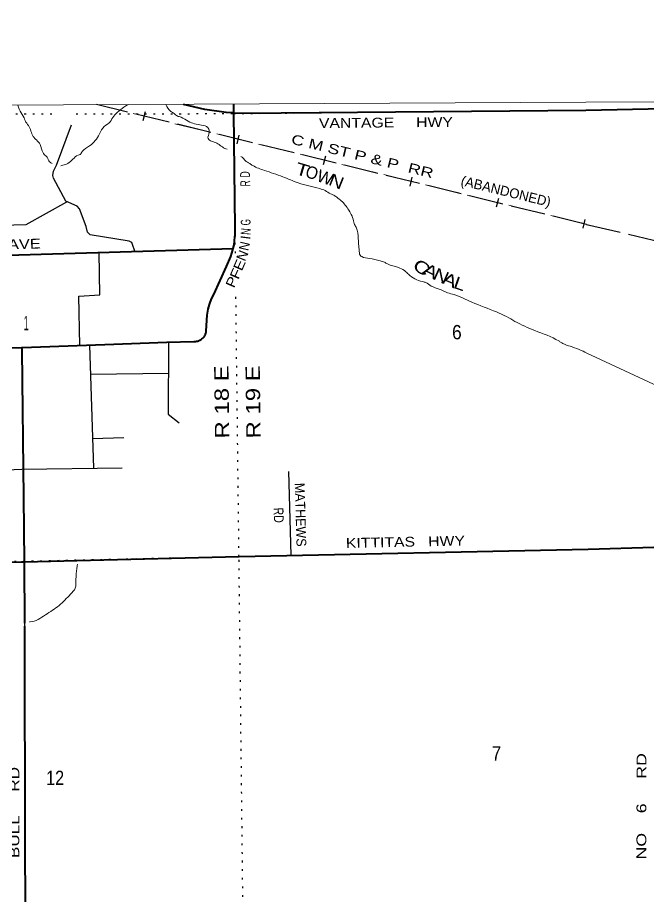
# Model space of a CAD drawing. Header units: feet. Extents: x -6 to 252658, y -374658 to -170635.
# Drawn here: x 118382 to 126089, y -192670 to -181930 of the extents above; entities that cross this region are included whole.
import ezdxf
from ezdxf.enums import TextEntityAlignment as Align

# ---------------------------------------------------------------- set-up
doc = ezdxf.new("R2010")
doc.units = ezdxf.units.FT
doc.header["$LTSCALE"] = 70
doc.linetypes.add('DOTTED', pattern=[1.5, 0.3, -1.2])
doc.linetypes.add('LONG_DASHED', pattern=[7.5, 6, -1.5])
for name, color, linetype, lineweight in [('26', 7, 'Continuous', 40), ('27', 7, 'Continuous', 13), ('29', 7, 'Continuous', 25), ('30', 7, 'Continuous', 13), ('34', 7, 'Continuous', 25), ('39', 7, 'Continuous', 13), ('4', 7, 'Continuous', 13), ('6', 7, 'DOTTED', 25), ('63', 7, 'Continuous', 25), ('7', 7, 'DOTTED', 13)]:
    doc.layers.add(name, color=color, linetype=linetype, lineweight=lineweight)
doc.layers.add('41', color=7, linetype='Continuous')

msp = doc.modelspace()

# ---------------------------------------------------------------- linework, layer by layer
at = {"layer": '26'}
for p, q in [((121025.17, -183093.39), (121024.13, -182987.34)), ((116321.1, -184890.92), (121016.69, -184750.44)), ((121013.2, -184767.09), (121016.69, -184750.44)), ((118467, -188593.05), (118466.87, -188582.06)), ((118469.04, -189331.09), (118467, -188593.05))]:
    msp.add_line(p, q, dxfattribs=at)
for points in [[(121025.17, -183093.39), (120929.23, -183089.4), (120671.25, -183054.16), (120410.87, -182990.31)], [(125324.25, -183060.39), (126276.16, -183040.58), (126279.22, -182956.68)], [(121016.69, -184750.44), (121025.92, -184706.5), (121037.86, -184608.9), (121038.65, -184596.38), (121039, -184498.05), (121025.17, -183093.39)], [(121025.17, -183093.39), (121137, -183098.05), (125325.05, -183060.37)], [(118435.97, -185959.84), (119445.92, -185924.81), (120206.94, -185898.41), (120536.03, -185886.99), (120539.54, -185887.25), (120554.1, -185887.4), (120568.6, -185886.02), (120582.87, -185883.14), (120596.76, -185878.78), (120610.12, -185873), (120622.81, -185865.85), (120634.67, -185857.41), (120645.59, -185847.77), (120655.45, -185837.05), (120664.12, -185825.36), (120671.53, -185812.83), (120677.59, -185799.58), (120682.23, -185785.78), (120685.4, -185771.57), (120687.07, -185757.11), (120698.09, -185566.11), (120710.41, -185493.92), (120726.25, -185435.49), (120752.07, -185366.97), (120777.96, -185314.03), (120935, -184971.05), (120985.19, -184851.13), (120986.28, -184848.34), (121013.2, -184767.1)], [(116367.51, -186028.38), (118430, -185960.05), (118435.97, -185959.84)], [(118466.87, -188582.06), (118457.54, -187790.1), (118453.37, -187435.96), (118440.81, -186370.06), (118436.24, -185982.05), (118435.97, -185959.84)], [(118466.87, -188582.06), (119104.02, -188565.76), (121087, -188515.05), (125354.65, -188424.71)], [(125354.65, -188424.71), (126154.3, -188402.5), (126157.4, -188402.41)], [(116456.91, -188615.34), (118428, -188583.05), (118466.87, -188582.06)], [(118479.82, -193235.05), (118470.76, -189953.05), (118469.14, -189368.06)]]:
    msp.add_lwpolyline(points, dxfattribs=at)
at = {"layer": '29'}
for p, q in [((119260.79, -185931.23), (119309.34, -187437.76)), ((119272.22, -186285.82), (120228.55, -186274.75)), ((119297.61, -187073.77), (119681.35, -187063.54)), ((121689.95, -187477.89), (121719.3, -188501.67)), ((118469.14, -189368.06), (118469.04, -189331.09))]:
    msp.add_line(p, q, dxfattribs=at)
for points in [[(119815.67, -184786.37), (119785.4, -184701.23), (119777.33, -184676.98), (119745.69, -184660.17), (119267.53, -184584.61), (119236.08, -184551.69), (119217.83, -184484.39), (119139.14, -184268.77), (119110.59, -184235.89), (118970.68, -184173.41), (118820.04, -183892.88), (118813.63, -183858.7), (118820.04, -183808.01), (118856.09, -183734.76), (119041.96, -183239.02)], [(116829.63, -184502.16), (118487.27, -184458.06), (118984.77, -184179.7)], [(119141.71, -185935.36), (119130.83, -185332.67), (119387.54, -185319.62), (119378.33, -184799.46)], [(120223.85, -185897.82), (120220.81, -186777.06), (120356.57, -186883.56)], [(116418.74, -187521.53), (117399.86, -187492.61), (118434.92, -187447.85), (119660.06, -187433.71)]]:
    msp.add_lwpolyline(points, dxfattribs=at)
at = {"layer": '34', "linetype": 'LONG_DASHED', "lineweight": 13}
msp.add_line((125302.87, -184446.61), (119347.39, -182992.6), dxfattribs=at)
msp.add_lwpolyline([(125335.47, -184459.73), (147560.36, -189669.26), (153684.61, -191088.15), (156693.94, -191774.95)], dxfattribs=at)
at = {"layer": '39'}
msp.add_line((125337.07, -186032.75), (126205.41, -186433.01), dxfattribs=at)
for points in [[(118386.3, -183000.2), (118401, -183050.05), (118451.8, -183135.9), (118484.65, -183205.86), (118523.41, -183265.74), (118582.97, -183395.69), (118613.41, -183425.51), (118656.16, -183481.32), (118693.34, -183583.38), (118707.59, -183601.32), (118742.1, -183637.12), (118772.77, -183691.05), (118804.26, -183712.59)], [(118910.07, -183742.43), (118961.95, -183725.36), (118993.97, -183712.99), (119121.51, -183611.35), (119145.51, -183601.07), (119171.29, -183566.68), (119260.99, -183497.53), (119382.07, -183351.76), (119441.41, -183260.81), (119517.14, -183199.83), (119525.04, -183185.69), (119570.56, -183118.98), (119722.96, -182994.84)], [(120191.17, -182992.54), (120253.15, -183076.19), (120293.59, -183101.9), (120332.05, -183131.65), (120378.41, -183147.26), (120467.3, -183196.6), (120630.51, -183245.22), (120705.11, -183272.61), (120717.36, -183292.57), (120723.8, -183332.68), (120710.5, -183409.11), (120726.77, -183429.04), (120751, -183440.85), (120785.24, -183450.55), (120898.43, -183519.75), (120912.58, -183527.64), (120943.01, -183537.96)], [(121109.43, -183627.79), (121124.6, -183636.03), (121163.18, -183677.82), (121217.78, -183713.44), (121254.17, -183737.19), (121397.42, -183798.04), (121621.16, -183874.19), (121808.73, -183948.68), (122072.61, -184020.41), (122141.15, -184043.85), (122203.83, -184083.4), (122258.29, -184106.97), (122268.42, -184114.9), (122373.79, -184206.26), (122418.62, -184268.08), (122486.35, -184412), (122494.74, -184448.07), (122517.29, -184492.03), (122544.83, -184634.35), (122558.59, -184804.9), (122566.93, -184834.94), (122587.18, -184850.81), (122681.83, -184873.99), (122812.69, -184902.84), (122863.07, -184918.42), (122901.45, -184940.14), (123034.46, -184983.02), (123107.16, -185020.48), (123117.29, -185028.41), (123155.83, -185066.19), (123329.5, -185156.88), (123369.79, -185168.54), (123434.49, -185210.08), (123531.29, -185247.29), (123634.2, -185292.49), (123714.78, -185315.79), (123930.63, -185406.07), (124233.17, -185527.64), (124356.28, -185584.69), (124457.3, -185641.95), (124701.49, -185754.05), (124994.05, -185881.73), (125022.35, -185899.53), (125062, -185922.05), (125131.3, -185946.67), (125242.18, -185985.76), (125337.07, -186032.75)], [(118526.01, -189315.34), (118535, -189315.05), (118722, -189229.05), (118889, -189115.05), (119029, -188977.05), (119087, -188901.05), (119095, -188806.05), (119098, -188735.05), (119104, -188671.05), (119112.24, -188609.95)]]:
    msp.add_spline(points, degree=3, dxfattribs=at)
at = {"layer": '4'}
msp.add_lwpolyline([(0, -183308.59), (31331.08, -183287.03), (62662.1, -183222.4), (93993, -183114.66), (125323.73, -182963.82), (156654.22, -182769.89), (187984.4, -182532.85), (219314.24, -182252.73), (250643.68, -181929.51), (252658.04, -364975.08), (221076.83, -365300.9), (189495.2, -365583.27), (157911.89, -365844.7), (126330.92, -366017.71), (94748.41, -366169.75), (63165.7, -366278.36), (31582.88, -366343.53), (0, -366365.25)], close=True, dxfattribs=at)
at = {"layer": '6'}
for p, q in [((121023.69, -183016.72), (121023.22, -182987.08)), ((115734, -183112.05), (118858.02, -183106.73))]:
    msp.add_line(p, q, dxfattribs=at)
for points in [[(121043.03, -184808.67), (121022.57, -183084.32), (121024.15, -182989.72)], [(119097.55, -183106.33), (121022, -183103.05), (125325.05, -183060.37)], [(121159.44, -198495.96), (121148, -193934.05), (121087, -188515.05), (121048.78, -185293.36)]]:
    msp.add_lwpolyline(points, dxfattribs=at)
at = {"layer": '63', "linetype": 'LONG_DASHED'}
msp.add_line((125331.95, -184457.95), (119347.52, -182992.34), dxfattribs=at)
at = {"layer": '63'}
for p, q in [((119938.9, -183082.97), (119912.67, -183190.42)), ((121086.58, -183365.23), (121060.35, -183472.69)), ((122143.38, -183623.25), (122117.15, -183730.7)), ((123200.18, -183881.26), (123173.95, -183988.72)), ((124256.98, -184139.28), (124230.75, -184246.73)), ((125313.78, -184397.29), (125287.54, -184504.74))]:
    msp.add_line(p, q, dxfattribs=at)
at = {"layer": '63', "linetype": 'LONG_DASHED'}
msp.add_lwpolyline([(125333.11, -184457.83), (147561.29, -189665.27), (153685.53, -191084.15), (156716.15, -191775.81)], dxfattribs=at)
at = {"layer": '7'}
for points in [[(125354.65, -188424.71), (126156.8, -188402.36), (131222.29, -188253.24), (136762.74, -188109.27), (142102.26, -187798.3)], [(112071, -188658.2), (115824, -188629.05), (121087, -188515.05), (125354.65, -188424.71)]]:
    msp.add_lwpolyline(points, dxfattribs=at)

# ---------------------------------------------------------------- texts
at = {"layer": '27'}
for s, rotation, width, p in [('VANTAGE     HWY', 0.515, 1.2, (122063.82, -183279.72)), ('3RD   AVE', 1.714, 1.25, (117697.17, -184779.72)), ('KITTITAS   HWY', 1.213, 1.2, (122393.82, -188412)), ('NO    6     RD', 89.986, 1.35, (126063.38, -192219.25)), ('BULL     RD', 89.858, 1.3, (118401.89, -192200.91))]:
    msp.add_text(s, height=120, rotation=rotation, dxfattribs=dict(at, width=width)).set_placement(p)
for s, rotation, width, p in [('D', 90.564, 0.65, (121220.23, -183845.24)), ('R', 90.564, 0.65, (121223.66, -183955.31)), ('G', 90.565, 0.6, (121227.97, -184430.46)), ('N', 86.18, 0.7, (121229.66, -184548.05)), ('N', 77.007, 0.9, (121211.1, -184735.46)), ('N', 67.661, 1.05, (121183.07, -184860.55)), ('E', 66.448, 1.2, (121146.65, -184976.67)), ('F', 66.448, 1.25, (121102.94, -185083.16)), ('P', 66.412, 1.2, (121053.29, -185184.83))]:
    msp.add_text(s, height=120, rotation=rotation, dxfattribs=dict(at, width=width)).set_placement(p, align=Align.CENTER)
msp.add_text('I', height=120, rotation=82.735, dxfattribs=at).set_placement((121225.94, -184624.88), align=Align.CENTER)
at = {"layer": '30'}
for s, width, p in [('MATHEWS', 0.95, (121768.06, -187617.35)), ('RD', 0.8, (121509.68, -187920.38))]:
    msp.add_text(s, height=120, rotation=271.642, dxfattribs=dict(at, width=width)).set_placement(p)
at = {"layer": '41'}
for s, rotation, width, p in [('T', 343.451, 1.35, (121760.66, -183838.65)), ('O', 344.189, 0.95, (121887.42, -183876.96)), ('N', 338.145, 1.2, (122169.8, -183970.09)), ('C', 326.416, 1.4, (123194.66, -184990.29)), ('A', 333.785, 1.35, (123312.68, -185055.1)), ('N', 336.127, 1.25, (123444.73, -185119.28)), ('A', 337.025, 1.3, (123554.44, -185172.25)), ('L', 341.227, 1.25, (123695.46, -185230.5))]:
    msp.add_text(s, height=150, rotation=rotation, dxfattribs=dict(at, width=width)).set_placement(p)
msp.add_text('W', height=150, rotation=340.543, dxfattribs=at).set_placement((122025.46, -183922.67))
at = {"layer": '6', "width": 1.25}
for s, p in [('R 18 E', (120968.3, -187072.79)), ('R 19 E', (121351.27, -187072.27))]:
    msp.add_text(s, height=175, rotation=90.68, dxfattribs=at).set_placement(p)
at = {"layer": '63', "width": 1.35}
msp.add_text('C M ST P & P  RR', height=120, rotation=346.239, dxfattribs=at).set_placement((121715.92, -183469.42))
at = {"layer": '63'}
msp.add_text('(ABANDONED)', height=120, rotation=346.239, dxfattribs=at).set_placement((123788.55, -183977.01))
at = {"layer": '7'}
for s, width, p in [('1', 0.45, (118457.9, -185750.91)), ('6', 0.9, (123690.71, -185862.02)), ('7', 0.9, (124175, -191010.05)), ('12', 0.85, (118730, -191309.74))]:
    msp.add_text(s, height=175, rotation=0.294, dxfattribs=dict(at, width=width)).set_placement(p)

doc.saveas('drawing.dxf')
